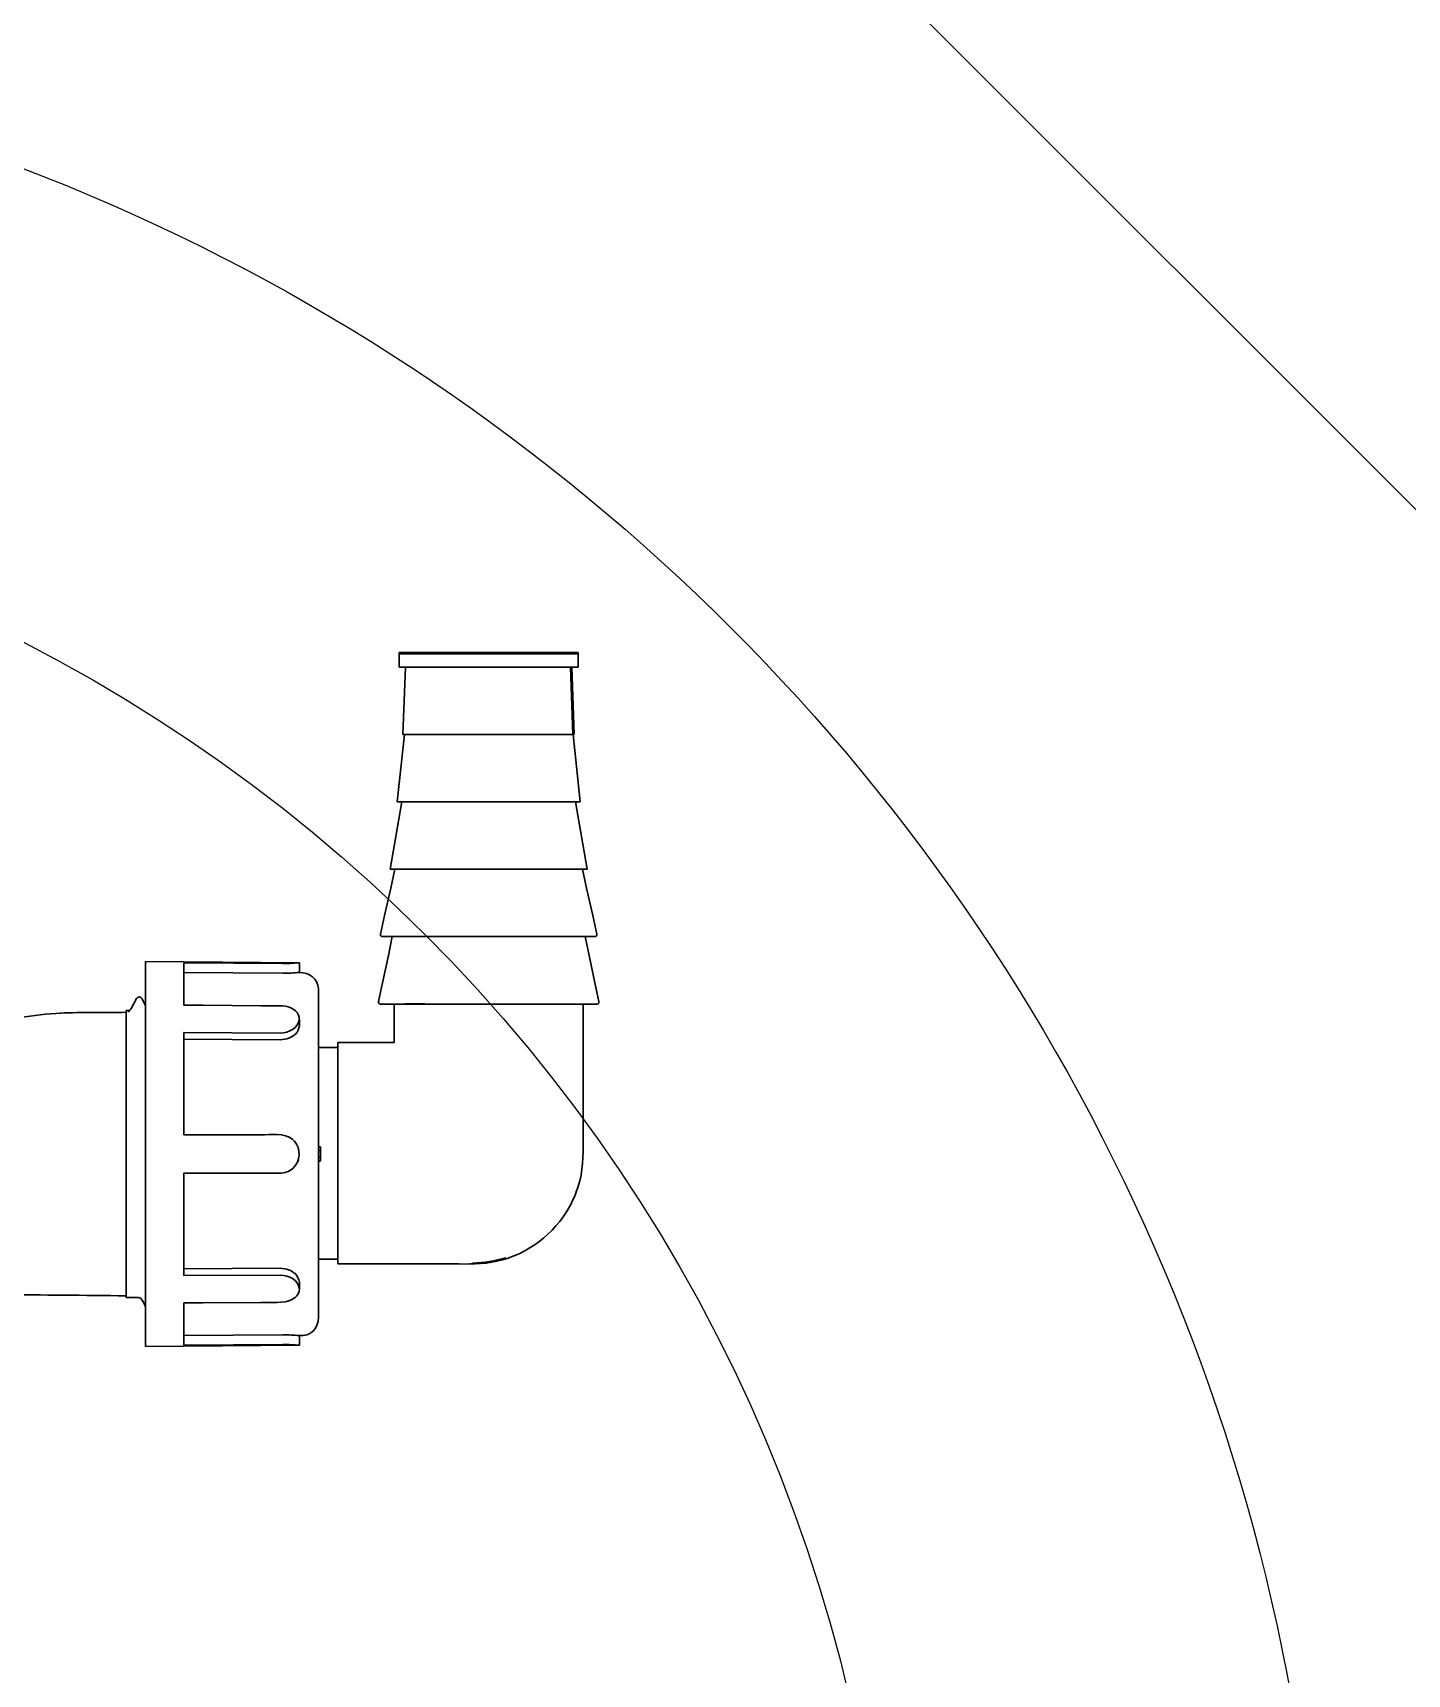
# Model space of a CAD drawing. Header units: millimetres. Extents: x 976 to 9349, y -1578 to 2211.
# Drawn here: x 2774.26 to 2788.54, y 833.34 to 850.38 of the extents above; entities that cross this region are included whole.
import ezdxf

# ---------------------------------------------------------------- set-up
doc = ezdxf.new("R2010")
doc.units = ezdxf.units.MM
for name, color, linetype in [('Ilustrace', 7, 'Continuous'), ('Meble wnętrze', 52, 'Continuous'), ('Urządzenia', 183, 'Continuous'), ('Vrstva 1', 7, 'Continuous')]:
    doc.layers.add(name, color=color, linetype=linetype)

# ---------------------------------------------------------------- blocks, each defined once
blk = doc.blocks.new('Z$W@#31272')
at = {"layer": 'Ilustrace', "lineweight": 30}
for points in [[(13.273, 15.058), (13.273, 15.058), (13.273, 15.208), (13.273, 15.208)], [(15.133, 15.208), (15.133, 15.208), (13.273, 15.208), (13.273, 15.208)], [(13.282, 15.208), (13.282, 15.208), (13.347, 15.208), (13.347, 15.208)], [(13.972, 15.208), (13.972, 15.208), (13.548, 15.208), (13.548, 15.208)], [(14.84, 15.208), (14.84, 15.208), (13.638, 15.208), (13.638, 15.208)], [(14.089, 15.208), (14.089, 15.208), (13.852, 15.208), (13.852, 15.208)], [(14.087, 15.208), (14.087, 15.208), (14.209, 15.208), (14.209, 15.208)], [(14.773, 15.208), (14.773, 15.208), (14.945, 15.208), (14.945, 15.208)], [(15.133, 15.058), (15.133, 15.058), (15.133, 15.208), (15.133, 15.208)], [(13.273, 15.058), (13.273, 15.058), (15.133, 15.058), (15.133, 15.058)], [(13.567, 15.058), (13.567, 15.058), (13.282, 15.058), (13.282, 15.058)], [(13.338, 15.058), (13.338, 15.058), (13.313, 14.358), (13.313, 14.358)], [(13.657, 15.058), (13.657, 15.058), (13.548, 15.058), (13.548, 15.058)], [(13.638, 15.058), (13.638, 15.058), (13.755, 15.058), (13.755, 15.058)], [(13.738, 15.058), (13.738, 15.058), (13.861, 15.058), (13.861, 15.058)], [(13.852, 15.058), (13.852, 15.058), (13.972, 15.058), (13.972, 15.058)], [(15.078, 14.358), (15.078, 14.358), (15.053, 15.058), (15.053, 15.058)], [(15.068, 15.058), (15.068, 15.058), (15.093, 14.358), (15.093, 14.358)], [(15.117, 15.058), (15.117, 15.058), (15.125, 15.058), (15.125, 15.058)], [(13.253, 13.658), (13.253, 13.658), (13.327, 14.358), (13.327, 14.358)], [(13.313, 14.358), (13.313, 14.358), (15.093, 14.358), (15.093, 14.358)], [(13.321, 14.358), (13.321, 14.358), (13.357, 14.358), (13.357, 14.358)], [(13.335, 14.358), (13.335, 14.358), (13.393, 14.358), (13.393, 14.358)], [(13.493, 14.358), (13.493, 14.358), (13.666, 14.358), (13.666, 14.358)], [(13.868, 14.358), (13.868, 14.358), (13.658, 14.358), (13.658, 14.358)], [(13.862, 14.358), (13.862, 14.358), (14.085, 14.358), (14.085, 14.358)], [(13.876, 14.358), (13.876, 14.358), (13.975, 14.358), (13.975, 14.358)], [(14.084, 14.358), (14.084, 14.358), (14.54, 14.358), (14.54, 14.358)], [(14.534, 14.358), (14.534, 14.358), (14.744, 14.358), (14.744, 14.358)], [(14.736, 14.358), (14.736, 14.358), (15.009, 14.358), (15.009, 14.358)], [(14.821, 14.358), (14.821, 14.358), (14.889, 14.358), (14.889, 14.358)], [(14.907, 14.358), (14.907, 14.358), (14.896, 14.358), (14.896, 14.358)], [(15.023, 14.358), (15.023, 14.358), (15.011, 14.358), (15.011, 14.358)], [(15.085, 14.358), (15.085, 14.358), (15.048, 14.358), (15.048, 14.358)], [(15.08, 14.358), (15.08, 14.358), (15.153, 13.658), (15.153, 13.658)], [(13.178, 12.958), (13.178, 12.958), (13.302, 13.658), (13.302, 13.658)], [(13.253, 13.658), (13.253, 13.658), (15.153, 13.658), (15.153, 13.658)], [(15.105, 13.658), (15.105, 13.658), (15.228, 12.958), (15.228, 12.958)], [(13.178, 12.958), (13.178, 12.958), (13.237, 12.958), (13.237, 12.958)], [(15.226, 12.958), (15.226, 12.958), (13.18, 12.958), (13.18, 12.958)], [(13.187, 12.958), (13.187, 12.958), (15.219, 12.958), (15.219, 12.958)], [(13.187, 12.958), (13.187, 12.958), (13.228, 12.958), (13.228, 12.958)], [(13.187, 12.958), (13.187, 12.958), (13.23, 12.958), (13.23, 12.958)], [(13.213, 12.958), (13.213, 12.958), (13.228, 12.958), (13.228, 12.958)], [(13.302, 12.958), (13.302, 12.958), (13.213, 12.958), (13.213, 12.958)], [(13.255, 12.958), (13.255, 12.958), (13.356, 12.958), (13.356, 12.958)], [(13.313, 12.958), (13.313, 12.958), (13.426, 12.958), (13.426, 12.958)], [(13.386, 12.958), (13.386, 12.958), (14.072, 12.958), (14.072, 12.958)], [(14.065, 12.958), (14.065, 12.958), (14.461, 12.958), (14.461, 12.958)], [(14.449, 12.958), (14.449, 12.958), (14.591, 12.958), (14.591, 12.958)], [(14.572, 12.958), (14.572, 12.958), (14.716, 12.958), (14.716, 12.958)], [(14.691, 12.958), (14.691, 12.958), (14.826, 12.958), (14.826, 12.958)], [(15.147, 12.958), (15.147, 12.958), (14.796, 12.958), (14.796, 12.958)], [(15.143, 12.958), (15.143, 12.958), (15.228, 12.958), (15.228, 12.958)], [(15.219, 12.958), (15.219, 12.958), (15.176, 12.958), (15.176, 12.958)], [(15.219, 12.958), (15.219, 12.958), (15.178, 12.958), (15.178, 12.958)], [(15.192, 12.958), (15.192, 12.958), (15.178, 12.958), (15.178, 12.958)], [(13.079, 12.284), (13.076, 12.272), (13.084, 12.258), (13.097, 12.258)], [(15.309, 12.258), (15.322, 12.258), (15.33, 12.272), (15.328, 12.284)], [(13.097, 12.258), (13.834, 12.263), (14.571, 12.258), (15.308, 12.258)], [(13.552, 12.258), (13.552, 12.258), (13.35, 12.258), (13.35, 12.258)], [(10.636, 12), (10.636, 12), (10.636, 8), (10.636, 8)], [(10.636, 12), (10.636, 12), (10.636, 8), (10.636, 8)], [(12.236, 11.986), (12.236, 11.986), (10.636, 12), (10.636, 12)], [(11.036, 11.546), (11.036, 11.546), (11.036, 11.987), (11.036, 11.987)], [(11.036, 11.987), (11.036, 11.987), (11.036, 11.546), (11.036, 11.546)], [(11.036, 11.636), (11.036, 11.636), (11.036, 11.966), (11.036, 11.966)], [(12.236, 11.986), (12.236, 11.986), (12.236, 11.886), (12.236, 11.886)], [(11.036, 11.758), (11.036, 11.758), (11.036, 11.892), (11.036, 11.892)], [(11.036, 11.841), (11.036, 11.841), (11.036, 11.886), (11.036, 11.886)], [(12.065, 11.877), (12.065, 11.877), (11.036, 11.886), (11.036, 11.886)], [(11.036, 11.546), (11.036, 11.546), (11.036, 11.779), (11.036, 11.779)], [(12.236, 11.886), (12.179, 11.881), (12.122, 11.878), (12.065, 11.877)], [(12.236, 11.886), (12.339, 11.885), (12.428, 11.825), (12.436, 11.716)], [(10.549, 11.624), (10.564, 11.637), (10.589, 11.634), (10.598, 11.616)], [(10.598, 11.616), (10.598, 11.616), (10.636, 11.543), (10.636, 11.543)], [(11.036, 11.763), (11.036, 11.763), (11.036, 11.673), (11.036, 11.673)], [(11.036, 11.546), (11.036, 11.546), (11.036, 11.709), (11.036, 11.709)], [(11.036, 11.546), (11.036, 11.546), (11.036, 11.632), (11.036, 11.632)], [(12.436, 11.697), (12.436, 11.697), (12.436, 8.5), (12.436, 8.5)], [(9.751, 11.464), (9.979, 11.474), (10.208, 11.47), (10.436, 11.472)], [(10.436, 11.49), (10.436, 11.49), (10.47, 11.491), (10.47, 11.491)], [(10.436, 11.49), (10.436, 11.49), (10.436, 8.51), (10.436, 8.51)], [(10.436, 11.49), (10.436, 11.49), (10.436, 11.458), (10.436, 11.458)], [(10.436, 11.484), (10.436, 11.484), (10.436, 11.466), (10.436, 11.466)], [(10.436, 11.476), (10.436, 11.476), (10.436, 11.422), (10.436, 11.422)], [(10.436, 11.279), (10.436, 11.279), (10.436, 11.436), (10.436, 11.436)], [(10.455, 11.479), (10.455, 11.479), (10.466, 11.48), (10.466, 11.48)], [(10.456, 11.478), (10.456, 11.478), (10.461, 11.479), (10.461, 11.479)], [(10.469, 11.491), (10.466, 11.488), (10.466, 11.484), (10.466, 11.48)], [(10.469, 11.491), (10.477, 11.496), (10.481, 11.496), (10.485, 11.505)], [(13.059, 11.583), (13.056, 11.572), (13.063, 11.561), (13.074, 11.559)], [(13.061, 11.583), (13.061, 11.583), (13.063, 11.583), (13.063, 11.583)], [(13.061, 11.582), (13.061, 11.582), (13.063, 11.583), (13.063, 11.583)], [(13.077, 11.558), (13.077, 11.558), (13.541, 11.559), (13.541, 11.559)], [(13.078, 11.558), (13.078, 11.558), (15.329, 11.558), (15.329, 11.558)], [(15.318, 11.558), (15.318, 11.558), (13.078, 11.558), (13.078, 11.558)], [(13.162, 11.558), (13.162, 11.558), (13.349, 11.558), (13.349, 11.558)], [(13.22, 11.558), (13.22, 11.558), (13.22, 11.158), (13.22, 11.158)], [(13.226, 11.558), (13.226, 11.558), (13.419, 11.558), (13.419, 11.558)], [(13.306, 11.558), (13.306, 11.558), (14.071, 11.558), (14.071, 11.558)], [(13.335, 11.559), (13.335, 11.559), (13.541, 11.559), (13.541, 11.559)], [(13.468, 11.558), (13.468, 11.558), (13.336, 11.558), (13.336, 11.558)], [(13.402, 11.558), (13.402, 11.558), (13.503, 11.558), (13.503, 11.558)], [(13.789, 11.558), (13.789, 11.558), (13.64, 11.558), (13.64, 11.558)], [(13.91, 11.558), (13.91, 11.558), (14.629, 11.558), (14.629, 11.558)], [(14.575, 11.558), (14.575, 11.558), (14.766, 11.558), (14.766, 11.558)], [(14.887, 11.558), (14.887, 11.558), (14.695, 11.558), (14.695, 11.558)], [(14.801, 11.558), (14.801, 11.558), (14.997, 11.558), (14.997, 11.558)], [(15.33, 11.558), (15.342, 11.558), (15.35, 11.572), (15.348, 11.583)], [(10.436, 11.279), (10.436, 11.279), (10.436, 11.285), (10.436, 11.285)], [(10.436, 11.285), (10.436, 11.285), (10.436, 11.174), (10.436, 11.174)], [(11.036, 11.263), (11.036, 11.263), (11.036, 10.2), (11.036, 10.2)], [(11.036, 10.2), (11.036, 10.2), (11.036, 11.263), (11.036, 11.263)], [(12.036, 11.257), (12.036, 11.257), (11.036, 11.263), (11.036, 11.263)], [(12.236, 11.404), (12.226, 11.303), (12.127, 11.261), (12.036, 11.257)], [(12.205, 11.255), (12.157, 11.208), (12.103, 11.189), (12.036, 11.186)], [(12.236, 11.334), (12.233, 11.299), (12.222, 11.274), (12.198, 11.248)], [(10.436, 11.049), (10.436, 11.049), (10.436, 11.178), (10.436, 11.178)], [(11.036, 10.355), (11.036, 10.355), (11.036, 11.192), (11.036, 11.192)], [(11.036, 10.738), (11.036, 10.738), (11.036, 11.192), (11.036, 11.192)], [(12.036, 11.186), (12.036, 11.186), (11.036, 11.192), (11.036, 11.192)], [(12.436, 11.235), (12.436, 11.235), (12.436, 9.796), (12.436, 9.796)], [(12.636, 11.108), (12.636, 11.108), (12.436, 11.108), (12.436, 11.108)], [(12.636, 11.158), (12.636, 11.158), (13.22, 11.158), (13.22, 11.158)], [(12.636, 8.858), (12.636, 8.858), (12.636, 11.158), (12.636, 11.158)], [(12.636, 10.308), (12.636, 10.308), (12.636, 11.158), (12.636, 11.158)], [(10.436, 11.05), (10.436, 11.05), (10.436, 10.902), (10.436, 10.902)], [(11.036, 11.015), (11.036, 11.015), (11.036, 10.885), (11.036, 10.885)], [(10.436, 10.736), (10.436, 10.736), (10.436, 10.906), (10.436, 10.906)], [(10.436, 8.939), (10.436, 8.939), (10.436, 10.745), (10.436, 10.745)], [(10.436, 10.563), (10.436, 10.563), (10.436, 10.745), (10.436, 10.745)], [(11.036, 10.752), (11.036, 10.752), (11.036, 10.2), (11.036, 10.2)], [(10.436, 10.384), (10.436, 10.384), (10.436, 9.8), (10.436, 9.8)], [(12.436, 10.038), (12.436, 10.038), (12.436, 10.269), (12.436, 10.269)], [(12.167, 10.151), (12.078, 10.227), (11.94, 10.2), (11.836, 10.2)], [(12.119, 10.182), (12.225, 10.133), (12.257, 10.017), (12.217, 9.914)], [(12.436, 10.038), (12.436, 10.038), (12.436, 10.204), (12.436, 10.204)], [(12.436, 10.075), (12.436, 10.075), (12.456, 10.075), (12.456, 10.075)], [(12.456, 10.05), (12.456, 10.05), (12.456, 10.075), (12.456, 10.075)], [(12.456, 10.042), (12.456, 10.042), (12.456, 10.075), (12.456, 10.075)], [(12.456, 10.05), (12.456, 10.05), (12.456, 10.075), (12.456, 10.075)], [(12.456, 10.05), (12.456, 10.05), (12.456, 10.071), (12.456, 10.071)], [(12.456, 10.042), (12.456, 10.042), (12.456, 10.063), (12.456, 10.063)], [(12.228, 9.944), (12.209, 9.888), (12.173, 9.843), (12.119, 9.818)], [(12.456, 10.038), (12.456, 10.038), (12.436, 10.038), (12.436, 10.038)], [(12.436, 9.893), (12.436, 9.941), (12.436, 9.989), (12.436, 10.038)], [(12.436, 10.004), (12.436, 10.004), (12.436, 10.013), (12.436, 10.013)], [(12.436, 9.996), (12.436, 9.996), (12.436, 9.998), (12.436, 9.998)], [(12.436, 9.966), (12.436, 9.966), (12.456, 9.967), (12.456, 9.967)], [(12.436, 9.772), (12.436, 9.772), (12.436, 9.966), (12.436, 9.966)], [(12.436, 9.933), (12.436, 9.933), (12.436, 9.395), (12.436, 9.395)], [(12.456, 9.929), (12.456, 9.929), (12.436, 9.929), (12.436, 9.929)], [(12.436, 9.925), (12.436, 9.925), (12.436, 9.929), (12.436, 9.929)], [(12.436, 9.581), (12.436, 9.581), (12.436, 9.929), (12.436, 9.929)], [(12.436, 9.925), (12.436, 9.925), (12.456, 9.925), (12.456, 9.925)], [(12.436, 8.294), (12.436, 8.294), (12.436, 9.893), (12.436, 9.893)], [(12.456, 10.029), (12.456, 10.029), (12.456, 10.054), (12.456, 10.054)], [(12.456, 9.933), (12.456, 9.933), (12.456, 10.054), (12.456, 10.054)], [(12.456, 9.929), (12.456, 9.929), (12.456, 9.95), (12.456, 9.95)], [(11.036, 8.737), (11.036, 8.737), (11.036, 9.8), (11.036, 9.8)], [(11.036, 8.984), (11.036, 8.984), (11.036, 9.8), (11.036, 9.8)], [(11.036, 8.737), (11.036, 8.737), (11.036, 9.8), (11.036, 9.8)], [(11.036, 8.808), (11.036, 8.808), (11.036, 9.8), (11.036, 9.8)], [(12.036, 9.8), (12.036, 9.8), (11.036, 9.8), (11.036, 9.8)], [(12.167, 9.849), (12.129, 9.816), (12.086, 9.804), (12.036, 9.8)], [(12.436, 9.601), (12.436, 9.601), (12.436, 8.891), (12.436, 8.891)], [(10.436, 9.429), (10.436, 9.429), (10.436, 9.255), (10.436, 9.255)], [(12.436, 9.048), (12.436, 9.048), (12.436, 9.242), (12.436, 9.242)], [(12.436, 9.082), (12.436, 9.082), (12.436, 8.5), (12.436, 8.5)], [(10.436, 8.524), (10.436, 8.524), (10.436, 8.962), (10.436, 8.962)], [(11.036, 8.985), (11.036, 8.985), (11.036, 9.023), (11.036, 9.023)], [(12.436, 8.746), (12.436, 8.746), (12.436, 8.938), (12.436, 8.938)], [(12.436, 8.908), (12.436, 8.908), (12.636, 8.908), (12.636, 8.908)], [(14.036, 8.868), (14.156, 8.871), (14.267, 8.89), (14.383, 8.921)], [(12.036, 8.814), (12.036, 8.814), (11.036, 8.808), (11.036, 8.808)], [(12.036, 8.743), (12.036, 8.743), (11.036, 8.737), (11.036, 8.737)], [(12.198, 8.752), (12.152, 8.795), (12.098, 8.811), (12.036, 8.814)], [(12.236, 8.596), (12.226, 8.697), (12.127, 8.739), (12.036, 8.743)], [(12.236, 8.666), (12.232, 8.707), (12.216, 8.733), (12.188, 8.762)], [(12.436, 8.342), (12.436, 8.342), (12.436, 8.815), (12.436, 8.815)], [(12.436, 8.499), (12.436, 8.499), (12.436, 8.81), (12.436, 8.81)], [(10.436, 8.528), (10.003, 8.532), (9.57, 8.536), (9.136, 8.539)], [(10.436, 8.531), (10.436, 8.531), (10.436, 8.51), (10.436, 8.51)], [(10.436, 8.531), (10.436, 8.531), (10.436, 8.51), (10.436, 8.51)], [(12.234, 8.576), (12.221, 8.519), (12.172, 8.492), (12.121, 8.473)], [(12.436, 8.407), (12.436, 8.407), (12.436, 8.611), (12.436, 8.611)], [(12.436, 8.548), (12.436, 8.548), (12.436, 8.304), (12.436, 8.304)], [(10.566, 8.51), (10.566, 8.51), (10.436, 8.51), (10.436, 8.51)], [(10.636, 8.413), (10.632, 8.42), (10.605, 8.51), (10.566, 8.51)], [(11.036, 8.454), (11.036, 8.454), (11.036, 8.014), (11.036, 8.014)], [(11.036, 8.454), (11.036, 8.454), (11.036, 8.368), (11.036, 8.368)], [(11.036, 8.035), (11.036, 8.035), (11.036, 8.454), (11.036, 8.454)], [(11.036, 8.291), (11.036, 8.291), (11.036, 8.44), (11.036, 8.44)], [(11.036, 8.364), (11.036, 8.364), (11.036, 8.221), (11.036, 8.221)], [(12.167, 8.492), (12.065, 8.442), (11.947, 8.46), (11.836, 8.459)], [(12.436, 8.294), (12.436, 8.294), (12.436, 8.514), (12.436, 8.514)], [(11.036, 8.338), (11.036, 8.338), (11.036, 8.118), (11.036, 8.118)], [(11.036, 8.25), (11.036, 8.25), (11.036, 8.144), (11.036, 8.144)], [(11.036, 8.108), (11.036, 8.108), (11.036, 8.242), (11.036, 8.242)], [(12.236, 8.014), (12.236, 8.014), (10.636, 8), (10.636, 8)], [(11.036, 8.159), (11.036, 8.159), (11.036, 8.014), (11.036, 8.014)], [(12.065, 8.123), (12.065, 8.123), (11.036, 8.114), (11.036, 8.114)], [(12.065, 8.022), (12.065, 8.022), (11.036, 8.014), (11.036, 8.014)], [(12.236, 8.114), (12.179, 8.119), (12.122, 8.122), (12.065, 8.123)], [(12.236, 8.014), (12.177, 8.018), (12.124, 8.021), (12.065, 8.022)], [(12.236, 8.014), (12.236, 8.014), (12.236, 8.114), (12.236, 8.114)]]:
    blk.add_open_spline(points, degree=3, dxfattribs=at)
for points, knots in [([(13.228, 12.958), (13.228, 12.958), (13.185, 12.763), (13.185, 12.763), (13.185, 12.763), (13.185, 12.763), (13.122, 12.479), (13.122, 12.479), (13.122, 12.479), (13.122, 12.479), (13.079, 12.284), (13.079, 12.284)], [0, 0, 0, 0, 0.25, 0.25, 0.25, 0.25, 0.5, 0.5, 0.5, 0.5, 1, 1, 1, 1]), ([(15.328, 12.284), (15.328, 12.284), (15.284, 12.479), (15.284, 12.479), (15.284, 12.479), (15.284, 12.479), (15.221, 12.763), (15.221, 12.763), (15.221, 12.763), (15.221, 12.763), (15.178, 12.958), (15.178, 12.958)], [0, 0, 0, 0, 0.25, 0.25, 0.25, 0.25, 0.5, 0.5, 0.5, 0.5, 1, 1, 1, 1]), ([(13.202, 12.258), (13.202, 12.258), (13.161, 12.063), (13.161, 12.063), (13.161, 12.063), (13.161, 12.063), (13.1, 11.779), (13.1, 11.779), (13.1, 11.779), (13.1, 11.779), (13.059, 11.583), (13.059, 11.583)], [0, 0, 0, 0, 0.25, 0.25, 0.25, 0.25, 0.5, 0.5, 0.5, 0.5, 1, 1, 1, 1]), ([(13.097, 12.258), (13.097, 12.258), (13.297, 12.258), (13.297, 12.258), (13.297, 12.258), (13.297, 12.258), (13.352, 12.258), (13.352, 12.258), (13.352, 12.258), (13.352, 12.258), (13.552, 12.258), (13.552, 12.258)], [0, 0, 0, 0, 0.25, 0.25, 0.25, 0.25, 0.5, 0.5, 0.5, 0.5, 1, 1, 1, 1]), ([(14.824, 12.258), (14.824, 12.258), (15.024, 12.258), (15.024, 12.258), (15.024, 12.258), (15.024, 12.258), (15.109, 12.258), (15.109, 12.258), (15.109, 12.258), (15.109, 12.258), (15.309, 12.258), (15.309, 12.258)], [0, 0, 0, 0, 0.25, 0.25, 0.25, 0.25, 0.5, 0.5, 0.5, 0.5, 1, 1, 1, 1]), ([(15.348, 11.583), (15.348, 11.583), (15.306, 11.779), (15.306, 11.779), (15.306, 11.779), (15.306, 11.779), (15.246, 12.063), (15.246, 12.063), (15.246, 12.063), (15.246, 12.063), (15.205, 12.258), (15.205, 12.258)], [0, 0, 0, 0, 0.25, 0.25, 0.25, 0.25, 0.5, 0.5, 0.5, 0.5, 1, 1, 1, 1]), ([(12.167, 11.981), (12.167, 11.981), (12.143, 11.979), (12.143, 11.979), (12.143, 11.979), (12.143, 11.979), (12.065, 11.978), (12.065, 11.978), (12.065, 11.978), (12.065, 11.978), (11.036, 11.987), (11.036, 11.987)], [0, 0, 0, 0, 0.25, 0.25, 0.25, 0.25, 0.5, 0.5, 0.5, 0.5, 1, 1, 1, 1]), ([(12.119, 11.979), (12.119, 11.979), (12.187, 11.982), (12.187, 11.982), (12.187, 11.982), (12.187, 11.982), (12.236, 11.986), (12.236, 11.986)], [0, 0, 0, 0, 0.333333, 0.333333, 0.333333, 0.333333, 1, 1, 1, 1]), ([(10.485, 11.505), (10.485, 11.505), (10.543, 11.615), (10.543, 11.615), (10.543, 11.615), (10.543, 11.615), (10.549, 11.624), (10.549, 11.624)], [0, 0, 0, 0, 0.333333, 0.333333, 0.333333, 0.333333, 1, 1, 1, 1]), ([(12.436, 11.716), (12.436, 11.716), (12.436, 11.706), (12.436, 11.706), (12.436, 11.706), (12.436, 11.706), (12.436, 11.506), (12.436, 11.506), (12.436, 11.506), (12.436, 11.506), (12.436, 10.254), (12.436, 10.254), (12.436, 10.254), (12.436, 10.254), (12.436, 10.054), (12.436, 10.054)], [0, 0, 0, 0, 0.2, 0.2, 0.2, 0.2, 0.4, 0.4, 0.4, 0.4, 0.6, 0.6, 0.6, 0.6, 1, 1, 1, 1]), ([(9.813, 11.466), (9.524, 11.455), (9.241, 11.416), (8.967, 11.323), (8.967, 11.323), (8.822, 11.273), (8.686, 11.207), (8.548, 11.14)], [0, 0, 0, 0, 0.333333, 0.333333, 0.333333, 0.333333, 1, 1, 1, 1]), ([(12.036, 11.54), (12.036, 11.54), (11.836, 11.541), (11.836, 11.541), (11.836, 11.541), (11.836, 11.541), (11.236, 11.545), (11.236, 11.545), (11.236, 11.545), (11.236, 11.545), (11.036, 11.546), (11.036, 11.546)], [0, 0, 0, 0, 0.25, 0.25, 0.25, 0.25, 0.5, 0.5, 0.5, 0.5, 1, 1, 1, 1]), ([(12.236, 11.334), (12.236, 11.367), (12.242, 11.41), (12.228, 11.444), (12.228, 11.444), (12.198, 11.515), (12.106, 11.539), (12.036, 11.54)], [0, 0, 0, 0, 0.333333, 0.333333, 0.333333, 0.333333, 1, 1, 1, 1]), ([(13.074, 11.559), (13.074, 11.559), (13.187, 11.558), (13.187, 11.558), (13.187, 11.558), (13.187, 11.558), (13.294, 11.558), (13.294, 11.558)], [0, 0, 0, 0, 0.333333, 0.333333, 0.333333, 0.333333, 1, 1, 1, 1]), ([(14.836, 11.558), (14.836, 11.558), (15.036, 11.558), (15.036, 11.558), (15.036, 11.558), (15.036, 11.558), (15.13, 11.558), (15.13, 11.558), (15.13, 11.558), (15.13, 11.558), (15.33, 11.558), (15.33, 11.558)], [0, 0, 0, 0, 0.25, 0.25, 0.25, 0.25, 0.5, 0.5, 0.5, 0.5, 1, 1, 1, 1]), ([(15.186, 11.558), (15.186, 11.558), (15.186, 11.358), (15.186, 11.358), (15.186, 11.358), (15.186, 11.358), (15.186, 10.208), (15.186, 10.208)], [0, 0, 0, 0, 0.333333, 0.333333, 0.333333, 0.333333, 1, 1, 1, 1]), ([(11.836, 10.2), (11.836, 10.2), (11.236, 10.2), (11.236, 10.2), (11.236, 10.2), (11.236, 10.2), (11.036, 10.2), (11.036, 10.2)], [0, 0, 0, 0, 0.333333, 0.333333, 0.333333, 0.333333, 1, 1, 1, 1]), ([(15.186, 10.208), (15.186, 10.043), (15.191, 9.882), (15.15, 9.721), (15.15, 9.721), (15.125, 9.627), (15.089, 9.536), (15.042, 9.451), (15.042, 9.451), (14.884, 9.166), (14.607, 8.958), (14.289, 8.887), (14.289, 8.887), (14.139, 8.853), (13.989, 8.858), (13.836, 8.858)], [0, 0, 0, 0, 0.2, 0.2, 0.2, 0.2, 0.4, 0.4, 0.4, 0.4, 0.6, 0.6, 0.6, 0.6, 1, 1, 1, 1]), ([(13.836, 8.858), (13.836, 8.858), (12.836, 8.858), (12.836, 8.858), (12.836, 8.858), (12.836, 8.858), (12.636, 8.858), (12.636, 8.858)], [0, 0, 0, 0, 0.333333, 0.333333, 0.333333, 0.333333, 1, 1, 1, 1]), ([(12.236, 8.666), (12.236, 8.666), (12.236, 8.596), (12.236, 8.596), (12.236, 8.596), (12.236, 8.596), (12.234, 8.576), (12.234, 8.576)], [0, 0, 0, 0, 0.333333, 0.333333, 0.333333, 0.333333, 1, 1, 1, 1]), ([(11.836, 8.459), (11.836, 8.459), (11.236, 8.455), (11.236, 8.455), (11.236, 8.455), (11.236, 8.455), (11.036, 8.454), (11.036, 8.454)], [0, 0, 0, 0, 0.333333, 0.333333, 0.333333, 0.333333, 1, 1, 1, 1]), ([(12.236, 8.114), (12.263, 8.114), (12.288, 8.115), (12.313, 8.123), (12.313, 8.123), (12.327, 8.128), (12.341, 8.135), (12.354, 8.143), (12.354, 8.143), (12.45, 8.206), (12.436, 8.313), (12.436, 8.414)], [0, 0, 0, 0, 0.25, 0.25, 0.25, 0.25, 0.5, 0.5, 0.5, 0.5, 1, 1, 1, 1])]:
    blk.add_open_spline(points, degree=3, knots=knots, dxfattribs=at)
at = {"layer": 'Vrstva 1', "color": 253}
blk.add_lwpolyline([(13.273, 15.196), (15.133, 15.196), (15.133, 15.058), (13.273, 15.058), (13.273, 15.196)], close=True, dxfattribs=at)
blk = doc.blocks.new('Z$W@#1189')
blk.add_blockref('Z$W@#31272', (1.383, 8.989))
blk = doc.blocks.new('Z$W@#27038')
blk.add_line((55.433, 59.158), (44.891, 69.7))
for radius in [21, 16.5]:
    blk.add_circle((29.85, 46.7), radius)
blk.add_arc((29.85, 46.7), 25, 66.9261, 12.9677)

msp = doc.modelspace()

# ---------------------------------------------------------------- block references
at = {"layer": 'Meble wnętrze'}
msp.add_blockref('Z$W@#1189', (2763.412, 819.75), dxfattribs=at)
at = {"layer": 'Urządzenia'}
msp.add_blockref('Z$W@#27038', (2736.822, 782.65), dxfattribs=at)

doc.saveas('drawing.dxf')
